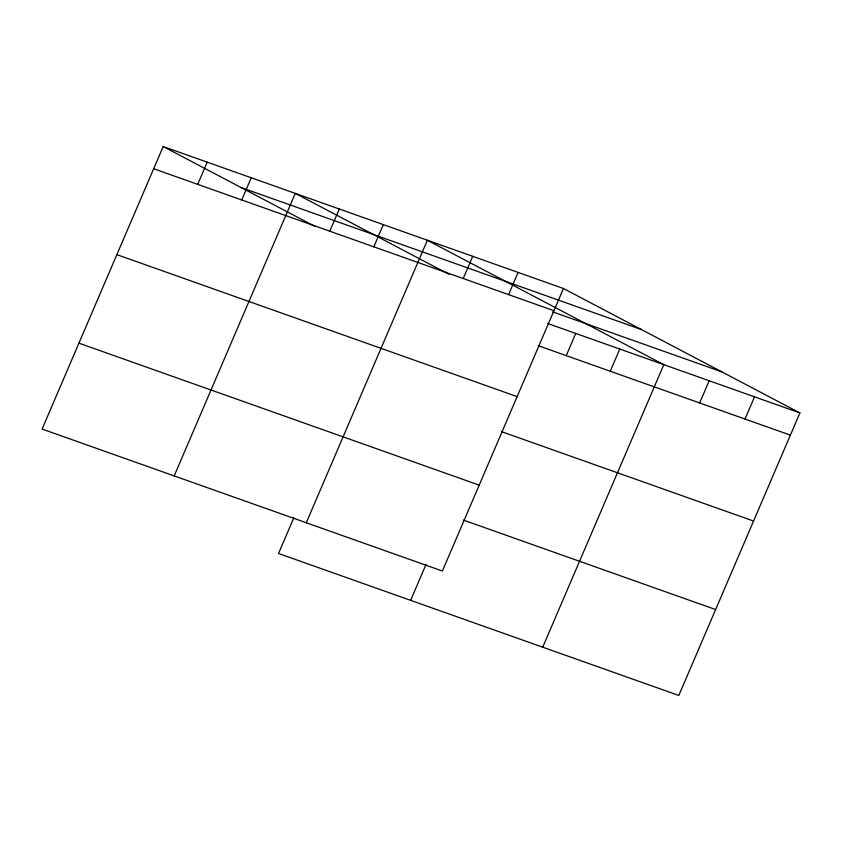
<?xml version="1.0" encoding="UTF-8"?>
<svg xmlns="http://www.w3.org/2000/svg" width="842" height="842" viewBox="0 0 842 842"><rect width="100%" height="100%" fill="white"/><g stroke="black" fill="none" stroke-linecap="round" stroke-linejoin="round"><path stroke-width="1.26" d="M163.19 146.54L42.1 429.062L442.376 571.034L563.466 288.511L163.19 146.54L314.708 226.277M197.702 184.356L207.216 162.159M241.738 199.975L251.253 177.767M174.189 475.909L295.279 193.386L449.102 274.334M329.79 231.203L339.305 209.005M373.827 246.822L383.342 224.625M293.879 517.693L278.534 553.489L678.81 695.46L799.9 412.938L563.466 288.511M306.277 522.766L427.368 240.244L663.812 364.67L542.722 647.193M463.216 278.534L472.73 256.326M508.579 294.616L518.093 272.419M410.633 600.335L425.968 564.55M566.234 355.629L575.749 333.432M610.261 371.248L619.775 349.051M699.66 402.96L709.174 380.763M745.023 419.053L754.537 396.845M241.212 187.598L641.488 329.569M153.676 168.737L553.941 310.709M552.762 311.898L721.878 371.88M547.616 323.454L799.9 412.938M538.101 345.652L790.385 435.135M116.859 254.642L517.125 396.614M501.285 431.567L753.569 521.051M78.916 343.157L479.193 485.129M463.353 520.072L715.626 609.555"/></g></svg>
